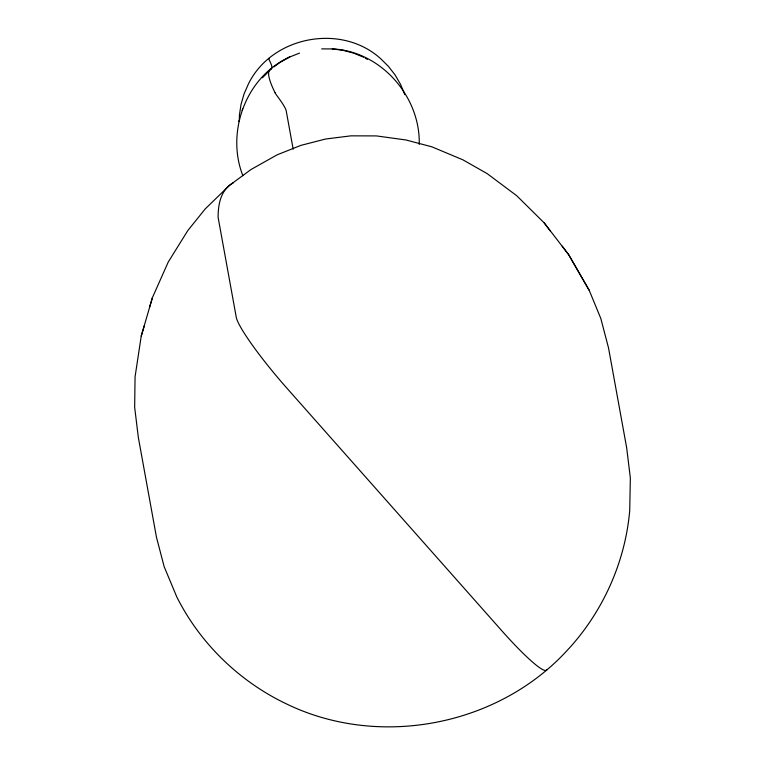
<?xml version="1.0" encoding="UTF-8"?>
<svg xmlns="http://www.w3.org/2000/svg" width="765" height="765" viewBox="0 0 765 765"><rect width="100%" height="100%" fill="white"/><g stroke="black" fill="none" stroke-linecap="round" stroke-linejoin="round"><path stroke-width="1.15" d="M239.321 120.803L239.416 115.18L241.004 104.48L244.073 93.865L248.462 83.873C271.852 36.175 341.362 22.96 380.654 58.695L388.429 66.364L395.189 75.104L400.611 84.475L404.828 94.669M419.23 144.394C420.53 96.715 381.104 51.504 332.947 48.922L332.23 48.903L343.045 50.318L353.564 53.101M274.052 66.813L280.181 62.29L289.715 57.002C246.148 76.471 225.627 131.838 242.868 175.682M589.222 290.346L568.653 254.659L544.192 222.883L516.691 195.697L487.133 173.607L462.93 159.847L431.862 146.823L405.947 139.976L376.428 135.912L350.925 135.845L325.594 139.02L300.875 145.379L277.188 154.817L251.044 169.486L229.471 185.379L205.192 208.941L187.76 230.638L168.224 262.079L152.465 297.509L141.229 336.084L135.061 376.858L134.659 407.296L138.341 437.475L156.481 537.307L164.179 566.722L176.763 596.863C199.703 642.629 237.886 679.98 283.758 702.614L285.01 703.198C378.12 749.27 498.598 726.358 568.232 649.246L569.227 648.232C603.528 610.327 625.263 561.558 629.719 510.571L630.341 477.924L626.659 447.735L608.519 347.903L600.821 318.489L589.222 290.346L568.653 254.659L562.198 246.148M238.929 121.606L239.493 119.694M242.142 110.504L242.668 108.707M141.229 336.084L144.308 325.756M149.577 307.176L152.465 297.509M262.395 77.791L271.422 68.745M299.498 53.11L289.007 57.289M332.947 48.922L321.654 48.893M354.568 53.502L363.605 57.193M365.307 58.188L367.382 59.364M544.192 222.883L550.236 230.848M275.104 92.842L273.918 90.404A210.05 25.427 49.9 0 1 271.097 68.907A67.932 8.224 49.9 0 0 269.624 60.798A21.946 2.658 49.9 0 1 268.917 58.427L268.926 58.408A7.736 0.937 49.9 0 1 269.232 58.465M293.167 149.146L286.186 110.724A30.571 3.701 49.9 0 0 277.112 95.912L276.653 95.29A8.09 0.975 49.9 0 1 275.104 92.852M546.889 669.633A73.975 8.96 49.9 0 1 502.031 631.001L287.42 388.773A73.975 8.96 49.9 0 1 236.261 317.217L218.111 217.375A1658.224 200.755 49.9 0 1 233.421 182.768"/></g></svg>
